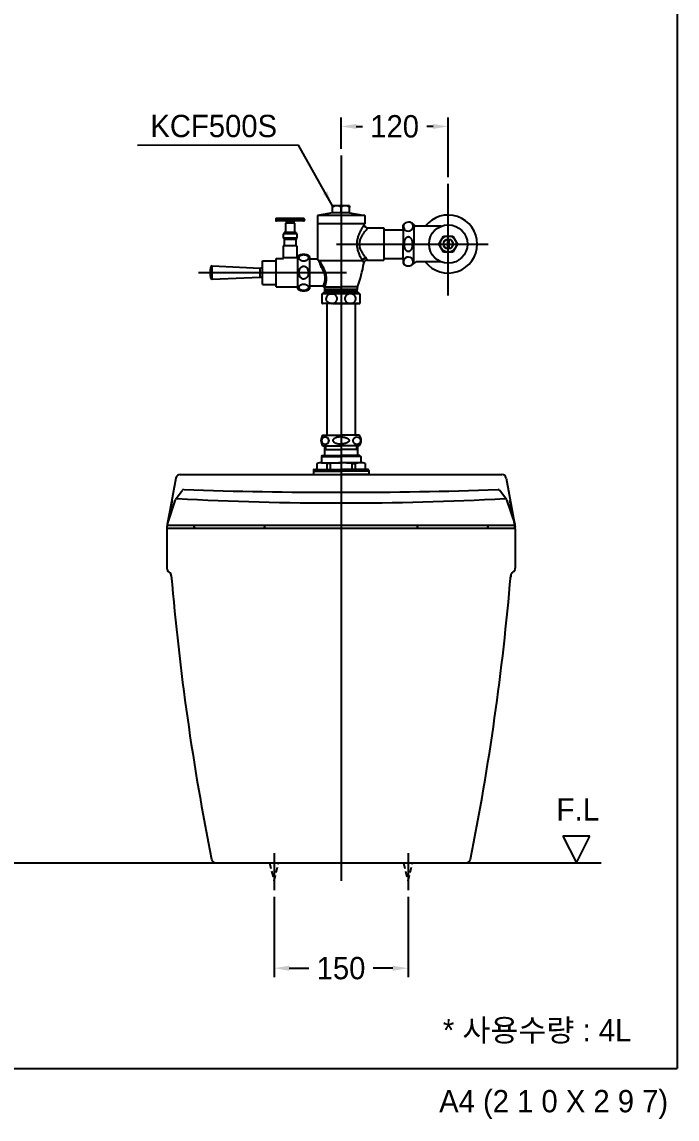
# Model space of a CAD drawing. Header units: millimetres. Extents: x 0 to 5600, y -67 to 2530.
# Drawn here: x 2967 to 3700, y -57 to 1172 of the extents above; entities that cross this region are included whole.
import ezdxf
from ezdxf.enums import TextEntityAlignment as Align
from ezdxf.lldxf.tags import DXFTag

# ---------------------------------------------------------------- set-up
doc = ezdxf.new("R2010")
doc.units = ezdxf.units.MM
doc.linetypes.add('DASHED2', pattern=[9.525, 6.35, -3.175])
for name, color, linetype in [('TEXT', 7, 'Continuous'), ('내부선 및 부속', 4, 'Continuous'), ('도각라인', 7, 'Continuous'), ('외형선', 3, 'Continuous'), ('점선', 6, 'DASHED2'), ('중심선', 1, 'DASHED'), ('치수선', 7, 'Continuous')]:
    doc.layers.add(name, color=color, linetype=linetype)
doc.styles.add('____', font='')
doc.styles.add('타이틀', font='H2GTRM.TTF', dxfattribs={"height": 25})
doc.styles.get('____').set_extended_font_data('굴림')
tags = doc.linetypes.add('DASHDOT', pattern=[70, 31, -13, 13, -13]).pattern_tags.tags
tags[10:11] = [DXFTag(74, 4), DXFTag(75, 0), DXFTag(340, '0'), DXFTag(46, 0.0), DXFTag(50, 0.0), DXFTag(44, 0.0), DXFTag(45, 0.0)]
tags[8:9] = [DXFTag(74, 4), DXFTag(75, 0), DXFTag(340, '0'), DXFTag(46, 0.0), DXFTag(50, 0.0), DXFTag(44, 0.0), DXFTag(45, 0.0)]
tags[6:7] = [DXFTag(74, 4), DXFTag(75, 0), DXFTag(340, '0'), DXFTag(46, 0.0), DXFTag(50, 0.0), DXFTag(44, 0.0), DXFTag(45, 0.0)]
tags[4:5] = [DXFTag(74, 4), DXFTag(75, 0), DXFTag(340, '0'), DXFTag(46, 0.0), DXFTag(50, 0.0), DXFTag(44, 0.0), DXFTag(45, 0.0)]
tags = doc.linetypes.add('DASHED', pattern=[25.72, 12.86, -12.86]).pattern_tags.tags
tags[6:7] = [DXFTag(74, 4), DXFTag(75, 0), DXFTag(340, '0'), DXFTag(46, 0.0), DXFTag(50, 0.0), DXFTag(44, 0.0), DXFTag(45, 0.0)]
tags[4:5] = [DXFTag(74, 4), DXFTag(75, 0), DXFTag(340, '0'), DXFTag(46, 0.0), DXFTag(50, 0.0), DXFTag(44, 0.0), DXFTag(45, 0.0)]
doc.dimstyles.new('MSADIM', dxfattribs={"dimtxt": 33, "dimasz": 17, "dimexe": 10, "dimexo": 7.5, "dimgap": 10, "dimtad": 0, "dimtih": 1, "dimtoh": 1, "dimdec": 0, "dimzin": 1, "dimdsep": 46, "dimtxsty": '____', "dimcen": 11.25, "dimadec": 0, "dimazin": 0, "dimtfac": 1, "dimtdec": 0, "dimtix": 1, "dimtmove": 0, "dimatfit": 3, "dimfxl": 1, "dimtolj": 1, "dimtzin": 1, "dimarcsym": 0})

# ---------------------------------------------------------------- blocks, each defined once
blk = doc.blocks.new('*D41')
at = {"layer": '치수선', "color": 0, "linetype": 'Continuous', "lineweight": -2, "transparency": 16777216}
for p, q in [((3248.8, 192.3), (3248.8, 102.3)), ((3398.8, 192.3), (3398.8, 102.3)), ((3265.8, 112.3), (3287.9, 112.3)), ((3381.8, 112.3), (3359.7, 112.3))]:
    blk.add_line(p, q, dxfattribs=at)
at = {"layer": '치수선', "color": 0, "linetype": 'Continuous', "transparency": 16777216}
for points in [[(3265.8, 115.2), (3265.8, 109.5), (3248.8, 112.3)], [(3381.8, 115.2), (3381.8, 109.5), (3398.8, 112.3)]]:
    blk.add_solid(points, dxfattribs=at)
at = {"layer": '치수선', "color": 0, "linetype": 'Continuous', "transparency": 16777216, "insert": (3323.8, 112.3), "char_height": 25, "attachment_point": 5, "style": '____'}
blk.add_mtext('\\A1;150', dxfattribs=at)
blk = doc.blocks.new('*D42')
at = {"layer": '치수선', "color": 0, "linetype": 'Continuous', "lineweight": -2, "transparency": 16777216}
for p, q in [((3323.8, 1029.9), (3323.8, 1064.8)), ((3443.8, 998.1), (3443.8, 1064.8)), ((3340.8, 1054.8), (3347.9, 1054.8)), ((3426.8, 1054.8), (3419.7, 1054.8))]:
    blk.add_line(p, q, dxfattribs=at)
at = {"layer": '치수선', "color": 0, "linetype": 'Continuous', "transparency": 16777216}
for points in [[(3340.8, 1057.6), (3340.8, 1052), (3323.8, 1054.8)], [(3426.8, 1057.6), (3426.8, 1052), (3443.8, 1054.8)]]:
    blk.add_solid(points, dxfattribs=at)
at = {"layer": '치수선', "color": 0, "linetype": 'Continuous', "transparency": 16777216, "insert": (3383.8, 1054.8), "char_height": 25, "attachment_point": 5, "style": '____'}
blk.add_mtext('\\A1;120', dxfattribs=at)

msp = doc.modelspace()

# ---------------------------------------------------------------- linework, layer by layer
at = {"layer": '내부선 및 부속', "linetype": 'Continuous'}
for p, q in [((3314.2, 958.1), (3297.3, 955.1)), ((3314.3, 964.1), (3314.3, 966)), ((3333.3, 966), (3314.3, 966)), ((3314.3, 957.9), (3314.3, 964.1)), ((3323.8, 957.9), (3323.8, 964.1)), ((3333.3, 966), (3333.3, 964.1)), ((3333.3, 957.9), (3333.3, 964.1)), ((3333.3, 958.1), (3350.3, 955.1)), ((3250.7, 950.7), (3250.7, 950)), ((3282.8, 950.7), (3250.7, 950.7)), ((3282.8, 950), (3250.7, 950)), ((3281.9, 951.7), (3251.7, 951.7)), ((3281.8, 949), (3251.7, 949)), ((3261.8, 949), (3261.8, 948.3)), ((3271.7, 948.3), (3261.8, 948.3)), ((3261.8, 946.5), (3261.8, 936.1)), ((3271.7, 946.5), (3261.8, 946.5)), ((3262.6, 948.3), (3262.6, 946.5)), ((3264.9, 951.8), (3268.7, 951.8)), ((3271, 948.3), (3271, 946.5)), ((3271.7, 949), (3271.7, 948.3)), ((3271.7, 946.5), (3271.7, 936.1)), ((3282.8, 950.7), (3282.8, 950)), ((3297.3, 955.1), (3297.3, 945.6)), ((3350.3, 955.1), (3297.3, 955.1)), ((3350.3, 955.1), (3350.3, 945.6)), ((3259.2, 934.6), (3259.2, 929.6)), ((3274.3, 934.6), (3259.2, 934.6)), ((3260, 936.1), (3260, 934.6)), ((3273.6, 936.1), (3260, 936.1)), ((3273.6, 936.1), (3273.6, 934.6)), ((3274.3, 934.6), (3274.3, 929.6)), ((3350.3, 945.6), (3297.3, 945.6)), ((3297.8, 906.1), (3297.8, 945.6)), ((3349.8, 945.1), (3349.8, 945.6)), ((3353.8, 941.1), (3371.8, 941.1)), ((3371.8, 941.1), (3371.8, 905.1)), ((3371.8, 939.1), (3393.4, 939.1)), ((3393.4, 940.4), (3393.4, 944.6)), ((3393.4, 940.4), (3393.4, 923.1)), ((3405.2, 944.1), (3405.2, 944.9)), ((3405.2, 944.7), (3407.9, 943.1)), ((3405.2, 944.1), (3405.2, 923.1)), ((3435.9, 943.1), (3407.9, 943.1)), ((3274.3, 929.6), (3259.2, 929.6)), ((3260, 929.6), (3260, 928.1)), ((3273.6, 928.1), (3260, 928.1)), ((3260.2, 928.1), (3260.2, 921.1)), ((3273.3, 928.1), (3273.3, 921.1)), ((3273.6, 929.6), (3273.6, 928.1)), ((3393.4, 905.9), (3393.4, 923.1)), ((3405.2, 902.1), (3405.2, 923.1)), ((3433.4, 923.1), (3438.6, 932.1)), ((3438.6, 914.1), (3433.4, 923.1)), ((3438.6, 932.1), (3449, 932.1)), ((3443.1, 928.5), (3443.1, 917.8)), ((3444.5, 928.5), (3444.5, 917.8)), ((3449, 932.1), (3454.2, 923.1)), ((3454.2, 923.1), (3449, 914.1)), ((3259.2, 921.1), (3259.2, 907.6)), ((3274.3, 921.1), (3259.2, 921.1)), ((3274.3, 921.1), (3274.3, 907.6)), ((3275.3, 873.1), (3275.3, 909.1)), ((3288.8, 873.1), (3288.8, 909.1)), ((3449, 914.1), (3438.6, 914.1)), ((3177.9, 884.8), (3177.9, 897.4)), ((3179.5, 883.7), (3179.5, 898.6)), ((3179.5, 898.6), (3233.1, 896.2)), ((3235.8, 878), (3235.8, 904.3)), ((3235.8, 904.3), (3251.3, 904.3)), ((3251.3, 875.1), (3251.3, 907.1)), ((3251.3, 907.1), (3259.3, 907.1)), ((3274.3, 907.6), (3259.2, 907.6)), ((3259.3, 907.6), (3259.3, 907.1)), ((3274.3, 907.6), (3274.3, 907.1)), ((3274.3, 907.1), (3275.3, 907.1)), ((3297.8, 906.1), (3288.8, 906.1)), ((3297.8, 906.1), (3297.8, 906.1)), ((3299.8, 904.6), (3348, 904.6)), ((3353.3, 905.1), (3371.8, 905.1)), ((3371.8, 907.1), (3393.4, 907.1)), ((3373.8, 907.1), (3393.4, 907.1)), ((3393.4, 905.9), (3393.4, 907.1)), ((3393.4, 905.9), (3393.4, 901.6)), ((3393.4, 905.9), (3393.4, 901.6)), ((3405.2, 901.5), (3407.9, 903.1)), ((3405.2, 902.1), (3405.2, 903)), ((3405.2, 902.1), (3405.2, 901.3)), ((3435.9, 903.1), (3407.9, 903.1)), ((3179.5, 883.7), (3233.1, 886)), ((3233.1, 886), (3233.1, 896.2)), ((3235.8, 878), (3251.3, 878)), ((3251.3, 875.1), (3275.3, 875.1)), ((3303.6, 876.1), (3288.8, 876.1)), ((3305.6, 875.1), (3323.8, 875.1)), ((3341.8, 872.2), (3305.8, 872.2)), ((3305.8, 870.1), (3305.8, 872.2)), ((3342.2, 875.1), (3323.8, 875.1)), ((3341.8, 870.1), (3341.8, 872.2)), ((3312, 867.4), (3302.8, 867.4)), ((3302.8, 856.6), (3302.8, 867.4)), ((3344.7, 867.5), (3302.9, 867.5)), ((3303.8, 868.1), (3305.8, 870.1)), ((3343.8, 868.1), (3303.8, 868.1)), ((3303.8, 867.5), (3303.8, 868.1)), ((3341.8, 870.1), (3305.8, 870.1)), ((3333, 867.4), (3314.6, 867.4)), ((3344.8, 867.4), (3335.6, 867.4)), ((3343.8, 868.1), (3341.8, 870.1)), ((3343.8, 867.5), (3343.8, 868.1)), ((3344.8, 867.4), (3344.8, 856.6)), ((3312, 856.6), (3302.8, 856.6)), ((3344.7, 856.5), (3302.9, 856.5)), ((3307.9, 856.5), (3307.9, 709.2)), ((3314.6, 856.6), (3333, 856.6)), ((3335.6, 856.6), (3344.8, 856.6)), ((3339.7, 856.5), (3339.7, 709.2)), ((3303.3, 709.2), (3323.8, 709.2)), ((3344.3, 709.2), (3323.8, 709.2)), ((3303.3, 697.2), (3323.8, 697.2)), ((3305.3, 697.2), (3305.3, 686.7)), ((3305.3, 693.2), (3323.8, 693.2)), ((3306.3, 693.2), (3305.3, 692)), ((3306.3, 697.2), (3306.3, 693.2)), ((3344.3, 697.2), (3323.8, 697.2)), ((3342.3, 693.2), (3323.8, 693.2)), ((3341.3, 697.2), (3341.3, 693.2)), ((3341.3, 693.2), (3342.3, 692)), ((3342.3, 697.2), (3342.3, 686.7)), ((3296.8, 677.4), (3296.8, 671.7)), ((3302.8, 686.2), (3301.8, 685.2)), ((3301.8, 685.2), (3323.8, 685.2)), ((3301.8, 685.2), (3301.8, 678.2)), ((3301.8, 678.2), (3323.8, 678.2)), ((3302.8, 686.2), (3323.8, 686.2)), ((3311.8, 677.3), (3307.8, 677.3)), ((3307.8, 677.3), (3307.8, 670.7)), ((3311.8, 677.3), (3311.8, 670.7)), ((3344.8, 686.2), (3323.8, 686.2)), ((3345.8, 685.2), (3323.8, 685.2)), ((3345.8, 678.2), (3323.8, 678.2)), ((3335.8, 677.3), (3335.8, 670.7)), ((3335.8, 677.3), (3339.8, 677.3)), ((3339.8, 677.3), (3339.8, 670.7)), ((3344.8, 686.2), (3345.8, 685.2)), ((3345.8, 685.2), (3345.8, 678.2)), ((3350.8, 677.4), (3350.8, 671.7)), ((3292.8, 669.7), (3292.8, 665.2)), ((3292.8, 669.2), (3323.8, 669.2)), ((3292.8, 668.7), (3323.8, 668.7)), ((3292.8, 665.2), (3323.8, 665.2)), ((3293.8, 670.7), (3295.8, 670.7)), ((3295.8, 670.7), (3323.8, 670.7)), ((3351.8, 670.7), (3323.8, 670.7)), ((3354.8, 669.2), (3323.8, 669.2)), ((3354.8, 668.7), (3323.8, 668.7)), ((3354.8, 665.2), (3323.8, 665.2)), ((3353.8, 670.7), (3351.8, 670.7)), ((3354.8, 669.7), (3354.8, 665.2)), ((3158.8, 608.2), (3158.8, 607.7)), ((3161.3, 605.2), (3236.3, 605.2)), ((3238.8, 608.2), (3238.8, 607.7)), ((3408.8, 608.2), (3408.8, 607.7)), ((3411.3, 605.2), (3486.3, 605.2)), ((3488.8, 608.2), (3488.8, 607.7))]:
    msp.add_line(p, q, dxfattribs=at)
at = {"layer": '내부선 및 부속'}
for p, q in [((3138.6, 637.3), (3146, 647.2)), ((3508.9, 637.3), (3501.5, 647.2)), ((3138.3, 636.8), (3129.2, 609.5)), ((3509.2, 636.8), (3518.3, 609.5)), ((3128.8, 605.2), (3518.7, 605.2)), ((3130.2, 608.2), (3517.4, 608.2))]:
    msp.add_line(p, q, dxfattribs=at)
at = {"layer": '내부선 및 부속', "linetype": 'Continuous'}
for radius in [21.5, 9, 5.4]:
    msp.add_circle((3443.8, 923.1), radius, dxfattribs=at)
for centre, radius, start, end in [((3251.7, 950.7), 1, 91.1116, 180), ((3251.7, 950), 1, 180, 270), ((3281.8, 950), 1, 270, 0), ((3281.8, 950.7), 1, 0, 88.8884), ((3399.4, 940.1), 7.5, 39.9055, 143.1301), ((3443.8, 923.1), 32.5, 217.9799, 142.0201), ((3353.8, 945.1), 4, 180, 270), ((3399.1, 943.1), 5.44, 154.1576, 28.8551), ((3282, 900.6), 10.9, 51.696, 128.3042), ((3207.3, 891.1), 30, 167.9556, 192.0444), ((3179.4, 897.1), 1.5, 87.5, 167.9556), ((3233.3, 900.2), 4, 267.4997, 308.9077), ((3206.1, 926), 145.3, 339.4945, 350.4066), ((3353.3, 901.1), 4, 90, 170.4051), ((3399.4, 906.1), 7.5, 216.8699, 320.0945), ((3399.1, 903.1), 5.44, 331.1449, 205.8424), ((3179.4, 885.2), 1.5, 192.0444, 272.5), ((3233.3, 882), 4, 51.0923, 92.5003), ((3282, 881.6), 10.9, 231.6958, 308.304), ((3303.6, 874.1), 2, 26.6699, 89.9743), ((3294.5, 872.2), 11.3, 0, 14.2718), ((3353.1, 872.2), 11.3, 165.1833, 180), ((3302.9, 867.3), 0.2, 90, 131.6427), ((3313.3, 849.2), 18.2, 89.621, 90.0006), ((3313.3, 849.8), 17.6, 89.2578, 89.6219), ((3344.7, 867.3), 0.2, 48.3579, 90), ((3302.9, 856.7), 0.2, 228.3566, 270), ((3313.3, 874.9), 18.3, 269.9998, 270.2042), ((3313.3, 874.3), 17.8, 270.2014, 270.7569), ((3344.7, 856.7), 0.2, 270, 311.642), ((3311.3, 703.2), 10, 143.1301, 216.8699), ((3305.9, 702.8), 4.15, 87.6553, 177.4456), ((3305.9, 703.2), 4.15, 182.5544, 272.3447), ((3306.2, 702.8), 4.15, 2.5544, 92.3447), ((3306.2, 703.2), 4.15, 267.6553, 357.4456), ((3341.3, 702.8), 4.15, 87.6553, 177.4456), ((3341.3, 703.2), 4.15, 182.5544, 272.3447), ((3341.7, 702.8), 4.15, 2.5544, 92.3447), ((3341.7, 703.2), 4.15, 267.6553, 357.4456), ((3336.3, 703.2), 10, 323.1301, 36.8699), ((3302.2, 660), 18.2, 72.0252, 107.1273), ((3304.8, 686.7), 0.5, 270, 0), ((3323.8, 596.5), 81.7, 90, 98.4495), ((3323.8, 596.5), 81.7, 81.5505, 90), ((3345.4, 660), 18.2, 72.8727, 107.9748), ((3342.8, 686.7), 0.5, 180, 270), ((3293.8, 669.7), 1, 90, 180), ((3295.8, 671.7), 1, 270, 0), ((3351.8, 671.7), 1, 180, 270), ((3353.8, 669.7), 1, 0, 90), ((3161.3, 607.7), 2.5, 180, 270), ((3236.3, 607.7), 2.5, 270, 0), ((3411.3, 607.7), 2.5, 180, 270), ((3486.3, 607.7), 2.5, 270, 0)]:
    msp.add_arc(centre, radius, start, end, dxfattribs=at)
at = {"layer": '내부선 및 부속'}
for centre, radius, start, end in [((3147.9, 645.7), 2.5, 88.0717, 141.3402), ((3323.8, 5868.2), 5223, 268.0717, 271.9283), ((3499.6, 645.7), 2.5, 38.6598, 91.9283), ((3140.2, 636.1), 2, 86.9292, 161.5651), ((3323.8, 4058.2), 3425, 266.9292, 273.0708), ((3507.3, 636.1), 2, 18.4349, 93.0708), ((3130.2, 609.2), 1, 161.5651, 270), ((3517.4, 609.2), 1, 270, 18.4349)]:
    msp.add_arc(centre, radius, start, end, dxfattribs=at)
at = {"layer": '내부선 및 부속', "linetype": 'Continuous'}
for points, knots in [([(3317.2, 966), (3316.7, 965.8), (3315.6, 965.2), (3314.7, 964.5), (3314.3, 964.1)], [0, 0, 0, 0, 0.494399, 1, 1, 1, 1]), ([(3323.8, 957.9), (3323, 957.9), (3321.4, 958.1), (3319, 958.1), (3316.6, 958.1), (3315, 957.9), (3314.3, 957.9)], [0, 0, 0, 0, 0.250091, 0.5, 0.749909, 1, 1, 1, 1]), ([(3323.8, 964.1), (3323.3, 964.5), (3322.4, 965.2), (3321.4, 965.8), (3320.8, 966)], [0, 0, 0, 0, 0.505602, 1, 1, 1, 1]), ([(3326.7, 966), (3326.2, 965.8), (3325.1, 965.2), (3324.2, 964.5), (3323.8, 964.1)], [0, 0, 0, 0, 0.494399, 1, 1, 1, 1]), ([(3333.3, 957.9), (3332.5, 957.9), (3330.9, 958.1), (3328.5, 958.1), (3326.2, 958.1), (3324.6, 957.9), (3323.8, 957.9)], [0, 0, 0, 0, 0.250091, 0.5, 0.749909, 1, 1, 1, 1]), ([(3333.3, 964.1), (3332.9, 964.5), (3331.9, 965.2), (3330.9, 965.8), (3330.4, 966)], [0, 0, 0, 0, 0.505602, 1, 1, 1, 1]), ([(3264.9, 951.8), (3262.7, 951.8), (3258.3, 951.8), (3253.9, 951.7), (3251.7, 951.7)], [0, 0, 0, 0, 0.499996, 1, 1, 1, 1]), ([(3268.7, 951.8), (3270.9, 951.8), (3275.3, 951.8), (3279.7, 951.7), (3281.9, 951.7)], [0, 0, 0, 0, 0.499996, 1, 1, 1, 1]), ([(3349.8, 945.1), (3349.8, 945.1), (3349.6, 944.9), (3349.4, 944.5), (3349, 943.9), (3348.5, 943.1), (3347.9, 942), (3346.9, 940.4), (3345.6, 938), (3344.1, 934.8), (3342.7, 931.2), (3341.7, 927.3), (3341.5, 924.5), (3341.5, 923.1)], [0, 0, 0, 0, 0.006594, 0.025998, 0.057201, 0.098808, 0.149306, 0.207261, 0.340695, 0.49135, 0.654004, 0.824814, 1, 1, 1, 1]), ([(3353.8, 941.1), (3353.8, 941.1), (3353.6, 941), (3353.4, 940.7), (3353, 940.2), (3352.4, 939.6), (3351.8, 938.8), (3350.7, 937.5), (3349.3, 935.7), (3347.5, 933.1), (3345.8, 930.2), (3344.8, 927.4), (3344.3, 925), (3344.2, 923.8), (3344.2, 923.1)], [0, 0, 0, 0, 0.006347, 0.025058, 0.055247, 0.095672, 0.144963, 0.201794, 0.333507, 0.483449, 0.646754, 0.820096, 0.909593, 1, 1, 1, 1]), ([(3341.5, 923.1), (3341.5, 922.2), (3341.6, 920.4), (3342.2, 916.8), (3343.5, 912.7), (3345.5, 908.4), (3347, 905.8), (3347.6, 904.6)], [0, 0, 0, 0, 0.140485, 0.279366, 0.546583, 0.791493, 1, 1, 1, 1]), ([(3344.2, 923.1), (3344.2, 922.3), (3344.3, 920.7), (3344.9, 918.4), (3345.8, 916.2), (3347.2, 913.7), (3349, 910.9), (3350.6, 908.9), (3351.3, 908)], [0, 0, 0, 0, 0.142534, 0.282745, 0.419, 0.550191, 0.793121, 1, 1, 1, 1]), ([(3279.6, 904.4), (3279.3, 904.5), (3278.7, 904.8), (3277.9, 905.3), (3277.4, 905.9), (3277, 906.5), (3276.8, 907.2), (3276.8, 907.8), (3276.9, 908.5), (3277.3, 909.1), (3277.8, 909.7), (3278.4, 910.3), (3279.3, 910.8), (3280.4, 911.1), (3281.6, 911.3), (3283.2, 911.2), (3284.4, 910.9), (3285.1, 910.6)], [0, 0, 0, 0, 0.070605, 0.132025, 0.185886, 0.234272, 0.279313, 0.323072, 0.367566, 0.414837, 0.466995, 0.526164, 0.594162, 0.67165, 0.756667, 0.843821, 1, 1, 1, 1]), ([(3285.1, 910.6), (3285.5, 910.3), (3286.3, 909.8), (3286.9, 908.9), (3287.2, 908.2), (3287.3, 907.7), (3287.2, 907.2), (3287.1, 906.8), (3287.1, 906.7)], [0, 0, 0, 0, 0.306784, 0.557117, 0.670248, 0.77956, 0.888387, 1, 1, 1, 1]), ([(3284.5, 884.7), (3284.2, 884.5), (3283.4, 884.1), (3282.2, 883.8), (3281, 883.9), (3279.9, 884.4), (3278.9, 885.2), (3277.9, 886.4), (3277.1, 888.3), (3276.7, 890.7), (3276.9, 892.8), (3277.3, 894.3), (3277.8, 895.5), (3278.5, 896.5), (3279, 897.1), (3279.3, 897.3)], [0, 0, 0, 0, 0.062465, 0.124893, 0.187313, 0.249781, 0.312312, 0.374879, 0.499708, 0.624689, 0.749652, 0.812239, 0.874829, 0.937415, 1, 1, 1, 1]), ([(3279.3, 897.3), (3279.7, 897.6), (3280.4, 898.1), (3281.6, 898.4), (3282.9, 898.3), (3284, 897.9), (3285.1, 897.1), (3286.1, 895.8), (3286.8, 894.3), (3287.2, 892.6), (3287.3, 891), (3287.2, 889.3), (3286.7, 887.7), (3286.2, 886.6), (3285.4, 885.5), (3284.8, 884.9), (3284.5, 884.7)], [0, 0, 0, 0, 0.062502, 0.124952, 0.187385, 0.249851, 0.312361, 0.374906, 0.499659, 0.562242, 0.624828, 0.749762, 0.812339, 0.874913, 0.937468, 1, 1, 1, 1]), ([(3287.1, 906.7), (3287, 906.4), (3286.7, 906), (3286.2, 905.4), (3285.4, 904.8), (3284.5, 904.4), (3283.3, 904.1), (3281.7, 903.9), (3280.4, 904.1), (3279.6, 904.4)], [0, 0, 0, 0, 0.084924, 0.179382, 0.287302, 0.411797, 0.55322, 0.7062, 1, 1, 1, 1]), ([(3301.6, 897.6), (3301, 899.6), (3299.8, 902.5), (3298.3, 905.2), (3297.8, 906.1)], [0, 0, 0, 0, 0.676054, 1, 1, 1, 1]), ([(3301.6, 897.6), (3301.5, 897.9), (3301.3, 898.5), (3301, 899.4), (3300.8, 900.3), (3300.5, 901.2), (3300.3, 901.9), (3300.1, 902.5), (3300, 902.9), (3299.9, 903.3), (3299.8, 903.6), (3299.7, 903.8), (3299.7, 904), (3299.7, 904.1), (3299.7, 904.2), (3299.6, 904.3), (3299.6, 904.4), (3299.7, 904.5), (3299.7, 904.6), (3299.7, 904.6), (3299.8, 904.6)], [0, 0, 0, 0, 0.130468, 0.259138, 0.385945, 0.5109, 0.634201, 0.695418, 0.756582, 0.818085, 0.849206, 0.880825, 0.91333, 0.930135, 0.938741, 0.947501, 0.965507, 0.982283, 0.99289, 1, 1, 1, 1]), ([(3306.4, 891.6), (3306, 892.9), (3305, 895.3), (3302.8, 899.7), (3301, 902.7), (3299.8, 904.6)], [0, 0, 0, 0, 0.27373, 0.538044, 1, 1, 1, 1]), ([(3304.9, 891.1), (3304.5, 892.3), (3303.5, 894.5), (3302.2, 896.6), (3301.6, 897.6)], [0, 0, 0, 0, 0.509446, 1, 1, 1, 1]), ([(3347.6, 904.6), (3347.7, 905), (3348.1, 905.8), (3348.8, 906.7), (3349.5, 907.2), (3350.2, 907.7), (3350.9, 907.9), (3351.3, 908)], [0, 0, 0, 0, 0.237, 0.488722, 0.617804, 0.747025, 1, 1, 1, 1]), ([(3348, 904.6), (3348.1, 905), (3348.5, 905.7), (3349.4, 906.6), (3350.4, 907.2), (3351.3, 907.5), (3351.7, 907.5)], [0, 0, 0, 0, 0.240197, 0.490962, 0.74663, 1, 1, 1, 1]), ([(3348, 904.6), (3348.1, 904.4), (3348.3, 904), (3348.5, 903.5), (3348.8, 903), (3349, 902.6), (3349.1, 902.3), (3349.2, 902.1), (3349.2, 902), (3349.3, 901.9), (3349.3, 901.8), (3349.3, 901.8), (3349.3, 901.8), (3349.3, 901.8)], [0, 0, 0, 0, 0.221511, 0.419274, 0.591225, 0.735344, 0.849736, 0.895259, 0.932757, 0.962083, 0.98312, 0.995773, 1, 1, 1, 1]), ([(3351.3, 908), (3351.4, 907.9), (3351.5, 907.8), (3351.6, 907.6), (3351.7, 907.5)], [0, 0, 0, 0, 0.262075, 1, 1, 1, 1]), ([(3351.7, 907.5), (3351.8, 907.3), (3352, 907), (3352.3, 906.5), (3352.6, 906.1), (3352.8, 905.8), (3352.9, 905.6), (3353, 905.5), (3353.1, 905.4), (3353.2, 905.3), (3353.2, 905.2), (3353.2, 905.2), (3353.2, 905.2), (3353.3, 905.1), (3353.3, 905.1), (3353.3, 905.1)], [0, 0, 0, 0, 0.223116, 0.422017, 0.594712, 0.739267, 0.800419, 0.853873, 0.899447, 0.936972, 0.966309, 0.977872, 0.987348, 0.994725, 1, 1, 1, 1]), ([(3303.6, 876.1), (3303.7, 876.1), (3303.7, 876.1), (3303.7, 876.2), (3303.7, 876.2), (3303.7, 876.3), (3303.8, 876.4), (3303.9, 876.6), (3304, 876.8), (3304.1, 877), (3304.3, 877.4), (3304.5, 877.9), (3304.9, 878.7), (3305.2, 879.6), (3305.5, 880.5), (3305.8, 881.6), (3306.1, 883.3), (3306.2, 885.5), (3305.8, 888.3), (3305.3, 890.2), (3304.9, 891.1)], [0, 0, 0, 0, 0.001014, 0.002699, 0.005054, 0.011771, 0.02112, 0.033025, 0.047405, 0.064172, 0.083232, 0.127826, 0.180381, 0.240131, 0.306396, 0.378592, 0.456207, 0.625493, 0.809154, 1, 1, 1, 1]), ([(3305.6, 875.1), (3305.9, 875.8), (3306.6, 877.8), (3307.3, 880.6), (3307.6, 883.6), (3307.5, 886.2), (3307.1, 888.9), (3306.7, 890.7), (3306.4, 891.6)], [0, 0, 0, 0, 0.136051, 0.36989, 0.512653, 0.667905, 0.831787, 1, 1, 1, 1]), ([(3284.5, 871.4), (3284, 871.2), (3282.8, 871), (3281.4, 871), (3280.2, 871.2), (3279.5, 871.4), (3278.8, 871.7), (3278.1, 872.2), (3277.4, 872.8), (3276.9, 873.7), (3276.8, 874.7), (3276.9, 875.3), (3277, 875.6)], [0, 0, 0, 0, 0.159814, 0.330743, 0.412735, 0.489065, 0.558819, 0.622078, 0.731722, 0.825845, 0.912629, 1, 1, 1, 1]), ([(3277, 875.6), (3277.1, 875.8), (3277.3, 876.3), (3277.9, 876.9), (3278.6, 877.4), (3279.6, 877.9), (3280.8, 878.2), (3282, 878.3), (3283.3, 878.2), (3284.5, 877.9), (3285.4, 877.4), (3286.2, 876.9), (3286.7, 876.3), (3287.1, 875.6), (3287.3, 874.9), (3287.3, 874.3), (3287.1, 873.6), (3286.8, 873.2), (3286.7, 873)], [0, 0, 0, 0, 0.048917, 0.103353, 0.165572, 0.237367, 0.318909, 0.407064, 0.495264, 0.576909, 0.648826, 0.711156, 0.765676, 0.814647, 0.860361, 0.905036, 0.950845, 1, 1, 1, 1]), ([(3286.7, 873), (3286.5, 872.6), (3285.8, 872), (3285, 871.6), (3284.5, 871.4)], [0, 0, 0, 0, 0.448562, 1, 1, 1, 1]), ([(3305.4, 875), (3305.4, 875), (3305.4, 875), (3305.5, 875), (3305.5, 875), (3305.5, 875.1), (3305.6, 875.1), (3305.6, 875.1), (3305.6, 875.1)], [0, 0, 0, 0, 0.050463, 0.134163, 0.250123, 0.396727, 0.571891, 1, 1, 1, 1]), ([(3312, 867.4), (3311.4, 867.3), (3310.2, 866.9), (3308.9, 865.9), (3308, 864.9), (3307.5, 864), (3307.2, 863), (3307.1, 862.4), (3307.1, 862)], [0, 0, 0, 0, 0.235514, 0.47827, 0.604304, 0.733632, 0.865907, 1, 1, 1, 1]), ([(3312, 856.6), (3311.4, 856.7), (3310.2, 857.1), (3308.9, 858.1), (3308, 859.1), (3307.5, 860), (3307.2, 861), (3307.1, 861.6), (3307.1, 862)], [0, 0, 0, 0, 0.235519, 0.478273, 0.604301, 0.733624, 0.8659, 1, 1, 1, 1]), ([(3312, 867.4), (3312.1, 867.4), (3312.3, 867.4), (3312.7, 867.4), (3313.1, 867.4), (3313.3, 867.4)], [0, 0, 0, 0, 0.25027, 0.500248, 1, 1, 1, 1]), ([(3313.5, 867.4), (3313.7, 867.4), (3314, 867.4), (3314.3, 867.4), (3314.5, 867.4), (3314.6, 867.4)], [0, 0, 0, 0, 0.49971, 0.749695, 1, 1, 1, 1]), ([(3314.6, 856.6), (3315.2, 856.7), (3316.4, 857.1), (3317.7, 858.1), (3318.5, 859.1), (3319, 860), (3319.4, 861), (3319.5, 862), (3319.4, 863.1), (3319, 864), (3318.5, 864.9), (3317.7, 865.9), (3316.4, 866.9), (3315.2, 867.3), (3314.6, 867.4)], [0, 0, 0, 0, 0.117756, 0.23913, 0.302146, 0.366809, 0.432953, 0.5, 0.567046, 0.63319, 0.697853, 0.76087, 0.882244, 1, 1, 1, 1]), ([(3333, 867.4), (3332.4, 867.3), (3331.2, 866.9), (3329.9, 865.9), (3329, 864.9), (3328.5, 864), (3328.2, 863.1), (3328.1, 862), (3328.2, 861), (3328.5, 860), (3329, 859.1), (3329.9, 858.1), (3331.2, 857.1), (3332.4, 856.7), (3333, 856.6)], [0, 0, 0, 0, 0.117762, 0.23914, 0.302156, 0.366817, 0.432957, 0.5, 0.567043, 0.633183, 0.697844, 0.760859, 0.882238, 1, 1, 1, 1]), ([(3335.6, 867.4), (3335.5, 867.4), (3335.3, 867.4), (3334.8, 867.4), (3334.3, 867.4), (3333.7, 867.4), (3333.3, 867.4), (3333.1, 867.4), (3333, 867.4)], [0, 0, 0, 0, 0.12514, 0.250199, 0.499999, 0.749799, 0.87486, 1, 1, 1, 1]), ([(3335.6, 856.6), (3336.2, 856.7), (3337.4, 857.1), (3338.7, 858.1), (3339.5, 859.1), (3340, 860), (3340.4, 861), (3340.5, 862), (3340.4, 863.1), (3340, 864), (3339.5, 864.9), (3338.7, 865.9), (3337.4, 866.9), (3336.2, 867.3), (3335.6, 867.4)], [0, 0, 0, 0, 0.117762, 0.23914, 0.302156, 0.366817, 0.432957, 0.5, 0.567043, 0.633183, 0.697844, 0.76086, 0.882238, 1, 1, 1, 1]), ([(3313.3, 856.6), (3313.1, 856.6), (3312.7, 856.6), (3312.3, 856.6), (3312.1, 856.6), (3312, 856.6)], [0, 0, 0, 0, 0.499752, 0.74973, 1, 1, 1, 1]), ([(3314.6, 856.6), (3314.5, 856.6), (3314.3, 856.6), (3314, 856.6), (3313.7, 856.6), (3313.5, 856.6)], [0, 0, 0, 0, 0.250305, 0.500291, 1, 1, 1, 1]), ([(3333, 856.6), (3333.1, 856.6), (3333.3, 856.6), (3333.7, 856.6), (3334.3, 856.6), (3334.8, 856.6), (3335.3, 856.6), (3335.5, 856.6), (3335.6, 856.6)], [0, 0, 0, 0, 0.12514, 0.250199, 0.499999, 0.749799, 0.87486, 1, 1, 1, 1])]:
    msp.add_open_spline(points, degree=3, knots=knots, dxfattribs=at)
for points in [[(3394.7, 923), (3394.7, 931.4), (3399.2, 931.4)], [(3399.2, 914.6), (3394.7, 914.6), (3394.7, 923)], [(3399.2, 931.4), (3403.7, 931.4), (3403.7, 923)], [(3403.7, 923), (3403.7, 914.6), (3399.2, 914.6)], [(3323.8, 707.2), (3314.7, 707.2), (3314.7, 703.2)], [(3314.7, 703.2), (3314.7, 699.3), (3323.8, 699.3)], [(3323.8, 707.2), (3332.8, 707.2), (3332.8, 703.2)], [(3332.8, 703.2), (3332.8, 699.3), (3323.8, 699.3)]]:
    msp.add_rational_spline(points, [1, 0.707106781056, 1], degree=2, dxfattribs=at)
at = {"layer": '도각라인', "color": 7}
for p in [(3700, 2530), (1900, 0)]:
    msp.add_line(p, (3700, 0), dxfattribs=at)
at = {"layer": '외형선'}
for p, q in [((3143.8, 665.2), (3503.8, 665.2)), ((3138.9, 661.1), (3128.9, 606.1)), ((3508.7, 661.1), (3518.6, 606.1)), ((3128.8, 604.3), (3128.8, 560.2)), ((3518.8, 604.3), (3518.8, 560.2)), ((3133.8, 551.5), (3133.8, 550.2)), ((3513.8, 551.5), (3513.8, 550.2)), ((2751.2, 230.2), (3615.1, 230.2))]:
    msp.add_line(p, q, dxfattribs=at)
at = {"layer": '외형선', "linetype": 'Continuous'}
for p, q in [((3602.3, 260.2), (3572.3, 260.2)), ((3572.3, 260.2), (3587.3, 230.2)), ((3587.3, 230.2), (3602.3, 260.2))]:
    msp.add_line(p, q, dxfattribs=at)
at = {"layer": '외형선'}
for centre, radius, start, end in [((3143.8, 660.2), 5, 90, 169.7765), ((3503.8, 660.2), 5, 10.2235, 90), ((3406.1, 566.7), 280, 165.6675, 172.1015), ((3241.4, 566.7), 280, 7.8985, 14.3325), ((3138.8, 604.3), 10, 169.7765, 180), ((3508.8, 604.3), 10, 0, 10.2235), ((3133.8, 560.2), 5, 180, 240), ((3128.8, 551.5), 5, 0, 60), ((3518.8, 551.5), 5, 120, 180), ((3513.8, 560.2), 5, 300, 0), ((5924, 786.1), 2800, 184.7959, 191.3666), ((723.6, 786.1), 2800, 348.6334, 355.2041), ((3183.8, 235.2), 5, 191.3666, 270), ((3463.8, 235.2), 5, 270, 348.6334)]:
    msp.add_arc(centre, radius, start, end, dxfattribs=at)
at = {"layer": '점선'}
for p, q in [((3243.8, 230.2), (3248.8, 210.2)), ((3248.8, 210.2), (3253.8, 230.2)), ((3393.8, 230.2), (3398.8, 210.2)), ((3398.8, 210.2), (3403.8, 230.2))]:
    msp.add_line(p, q, dxfattribs=at)
at = {"layer": '중심선'}
msp.add_line((3323.8, 1022.4), (3323.8, 210.2), dxfattribs=at)
at = {"layer": '중심선', "linetype": 'DASHDOT'}
for p, q in [((3443.8, 865.6), (3443.8, 990.6)), ((3318.7, 923.1), (3488.6, 923.1)), ((3164.1, 891.1), (3329.9, 891.1)), ((3248.8, 241.3), (3248.8, 199.8)), ((3398.8, 241.3), (3398.8, 199.8))]:
    msp.add_line(p, q, dxfattribs=at)

# ---------------------------------------------------------------- texts
at = {"layer": 'TEXT', "style": '타이틀'}
msp.add_text('* 사용수량 : 4L', height=25, dxfattribs=at).set_placement((3543.3, 42.9), align=Align.MIDDLE_CENTER)
at = {"layer": 'TEXT', "linetype": 'Continuous', "insert": (3110.4, 1067.8), "char_height": 25, "width": 248.993, "attachment_point": 1, "line_spacing_factor": 0.963855, "style": '타이틀'}
msp.add_mtext('\\A1;KCF500S', dxfattribs=at)
at = {"layer": 'TEXT', "insert": (3564.8, 302.7), "char_height": 25, "width": 248.993, "attachment_point": 1, "line_spacing_factor": 0.963855, "style": '타이틀'}
msp.add_mtext('{\\fﾱﾼﾸﾲ|b0|i0|c129|p0;F\\fﾱﾼﾸﾲ|b0|i0|c0|p0;.L}', dxfattribs=at)
at = {"layer": '도각라인', "style": '타이틀'}
msp.add_text('A4 (2 1 0 X 2 9 7)', height=25, dxfattribs=at).set_placement((3690, -36.5), align=Align.MIDDLE_RIGHT)

# ---------------------------------------------------------------- dimensions: what is measured, and where the dimension line sits
at = {"layer": '치수선', "linetype": 'Continuous'}
dim = msp.add_linear_dim(base=(3443.8, 1054.8), p1=(3323.8, 1022.4), p2=(3443.8, 990.6), dimstyle='MSADIM', override={"dimtxt": 25}, dxfattribs=at)
dim.commit()
dim.dimension.update_dxf_attribs({"geometry": '*D42', "text_midpoint": (3383.8, 1054.8), "dimtype": 160})
dim = msp.add_linear_dim(base=(3398.8, 112.3), p1=(3248.8, 199.8), p2=(3398.8, 199.8), dimstyle='MSADIM', override={"dimtxt": 25}, dxfattribs=at)
dim.commit()
dim.dimension.update_dxf_attribs({"geometry": '*D41', "text_midpoint": (3323.8, 112.3)})

# ---------------------------------------------------------------- leaders
msp.add_leader([(3314.3, 966), (3276.3, 1033.9), (3096.1, 1033.4)], dimstyle='MSADIM', override={"dimtxt": 25}, dxfattribs=at)

doc.saveas('drawing.dxf')
